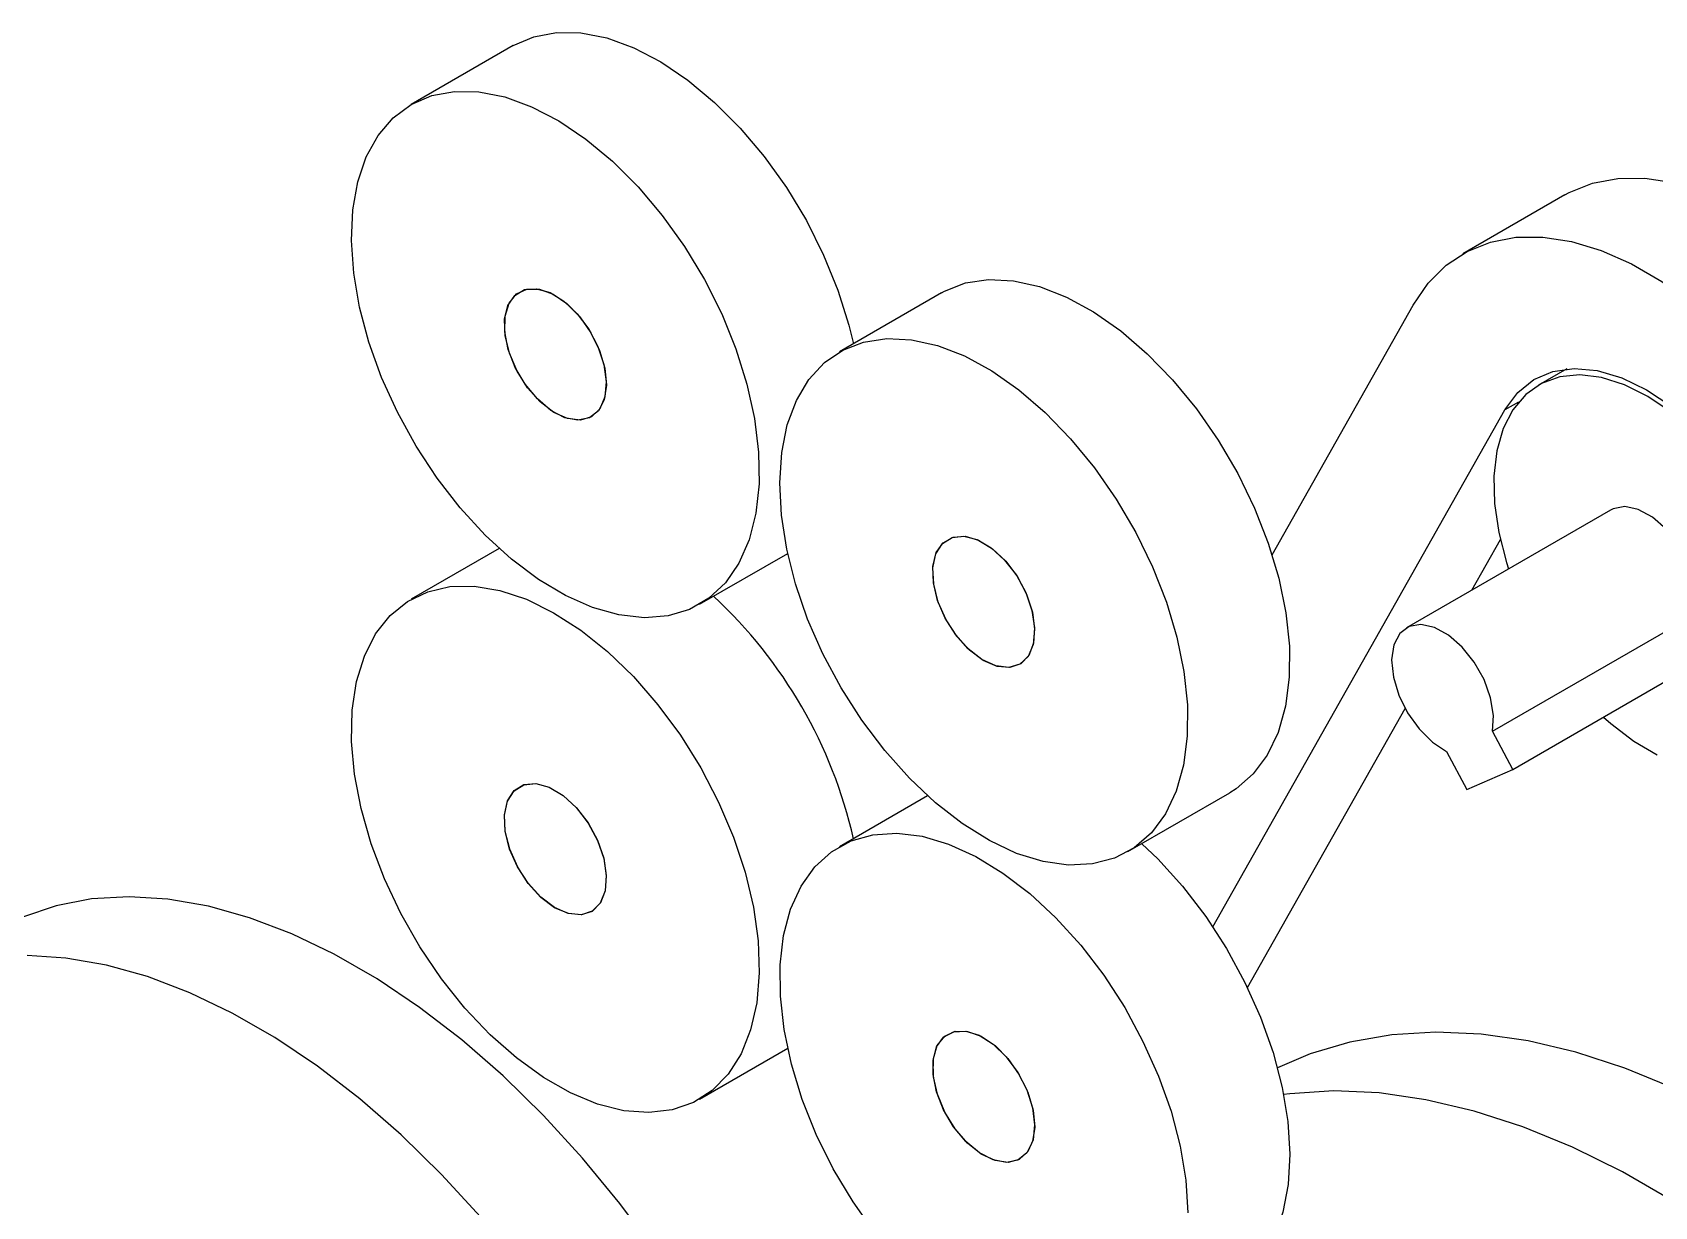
# Model space of a CAD drawing. Header units: millimetres. Extents: x 0 to 841, y 0 to 594.
# Drawn here: x 174.8 to 287.3, y 360.6 to 442 of the extents above; entities that cross this region are included whole.
import ezdxf

# ---------------------------------------------------------------- set-up
doc = ezdxf.new("R2010")
doc.units = ezdxf.units.MM

msp = doc.modelspace()

# ---------------------------------------------------------------- linework, layer by layer
at = {"color": 7, "linetype": 'Continuous', "lineweight": 25}
for p, q in [((208.14, 441.08), (201.07, 437)), ((281.05, 430.73), (273.98, 426.65)), ((237.84, 423.94), (230.77, 419.86)), ((260.77, 405.78), (270.55, 423.1)), ((281.19, 418.68), (279.23, 417.56)), ((277.84, 416.37), (276.9, 415.83)), ((256.66, 380), (276.9, 415.83)), ((284.23, 408.89), (270.09, 400.73)), ((207.18, 406.23), (201.07, 402.71)), ((274.61, 403.34), (276.59, 406.85)), ((221.07, 402.36), (227.18, 405.88)), ((276.05, 393.56), (290.19, 401.73)), ((277.45, 390.91), (291.59, 399.08)), ((259.05, 375.81), (269.98, 395.15)), ((277.45, 390.91), (276.05, 393.56)), ((272.86, 392.17), (274.26, 389.52)), ((274.26, 389.52), (277.45, 390.91)), ((250.77, 385.22), (257.84, 389.3)), ((236.87, 389.09), (230.77, 385.56)), ((221.07, 368.07), (227.18, 371.59))]:
    msp.add_line(p, q, dxfattribs=at)
at = {"color": 7, "linetype": 'Continuous', "lineweight": 25, "flags": 128}
for points in [[(208.14, 441.08), (208.14, 441.09), (209.57, 441.7), (211.14, 441.99), (212.84, 441.96), (214.64, 441.61), (216.5, 440.93), (218.38, 439.95), (220.26, 438.68), (222.11, 437.15), (223.88, 435.37), (225.55, 433.39), (227.09, 431.24), (228.47, 428.95), (229.67, 426.57), (230.66, 424.14), (231.42, 421.71), (231.74, 420.42)], [(213.65, 402.13), (211.78, 402.96), (209.89, 404.09), (208.02, 405.5), (206.21, 407.16), (204.48, 409.04), (202.87, 411.11), (201.41, 413.33), (200.12, 415.67), (199.02, 418.08), (198.14, 420.52), (197.5, 422.95), (197.09, 425.31), (196.93, 427.58), (197.03, 429.7), (197.37, 431.64), (197.96, 433.38), (198.79, 434.86), (199.83, 436.08), (201.07, 437), (202.5, 437.62), (204.07, 437.91), (205.77, 437.88), (207.57, 437.53), (209.42, 436.85), (211.31, 435.87), (213.19, 434.6), (215.04, 433.07), (216.81, 431.29), (218.48, 429.31), (220.02, 427.16), (221.4, 424.87), (222.6, 422.49), (223.59, 420.06), (224.35, 417.62), (224.88, 415.23), (225.16, 412.91), (225.2, 410.71), (224.97, 408.67), (224.51, 406.82), (223.8, 405.21), (222.86, 403.86), (221.72, 402.78), (220.38, 402.01), (218.88, 401.56), (217.24, 401.43), (215.48, 401.62), (213.65, 402.13)], [(281.05, 430.73), (281.36, 430.9), (282.97, 431.54), (284.73, 431.88), (286.61, 431.89), (288.59, 431.59), (290.65, 430.97), (292.75, 430.04), (294.86, 428.82), (296.96, 427.33), (299.01, 425.57), (301, 423.59), (302.88, 421.4), (304.64, 419.03), (306.25, 416.52), (307.69, 413.91), (308.94, 411.22), (309.98, 408.5)], [(270.55, 423.1), (271.59, 424.62), (272.84, 425.86), (274.28, 426.81), (275.9, 427.46), (277.66, 427.8), (279.54, 427.81), (281.52, 427.51), (283.58, 426.89), (285.68, 425.96), (287.79, 424.74), (289.89, 423.24), (291.94, 421.49), (293.92, 419.51), (295.81, 417.32), (297.57, 414.95), (299.18, 412.44), (300.62, 409.83), (301.87, 407.14), (302.91, 404.42)], [(208.25, 423.77), (208.93, 424.17), (209.76, 424.23), (210.7, 423.96), (211.66, 423.37), (212.58, 422.5), (213.39, 421.43), (214.02, 420.23), (214.44, 418.99), (214.6, 417.79), (214.51, 416.74), (214.16, 415.91), (213.58, 415.36), (212.81, 415.12), (211.92, 415.23), (210.96, 415.66), (210.01, 416.4), (209.14, 417.37), (208.41, 418.52), (207.88, 419.76), (207.59, 420.98), (207.55, 422.12), (207.78, 423.07), (208.25, 423.77)], [(211.72, 415.29), (210.76, 415.8), (209.82, 416.59), (208.97, 417.61), (208.28, 418.78), (207.8, 420.02), (207.56, 421.24), (207.58, 422.34), (207.86, 423.24), (208.38, 423.88), (209.09, 424.21), (209.96, 424.2), (210.91, 423.86), (211.86, 423.2), (212.76, 422.29), (213.54, 421.18), (214.13, 419.96), (214.5, 418.72), (214.61, 417.55), (214.46, 416.54), (214.05, 415.77), (213.43, 415.28), (212.63, 415.12), (211.72, 415.29)], [(237.84, 423.94), (238.06, 424.06), (239.51, 424.63), (241.11, 424.87), (242.83, 424.78), (244.64, 424.38), (246.5, 423.65), (248.39, 422.62), (250.27, 421.31)], [(243.2, 417.22), (245.03, 415.65), (246.79, 413.84), (248.44, 411.83), (249.96, 409.65), (251.31, 407.34), (252.47, 404.95), (253.43, 402.52), (254.15, 400.08), (254.64, 397.7), (254.89, 395.39), (254.88, 393.22), (254.61, 391.21), (254.1, 389.4), (253.36, 387.83), (252.39, 386.52), (251.21, 385.49), (249.84, 384.77), (248.32, 384.37), (246.65, 384.29), (244.89, 384.54), (243.05, 385.1), (241.17, 385.98), (239.28, 387.16), (237.42, 388.61), (235.62, 390.3), (233.91, 392.22), (232.32, 394.32), (230.88, 396.57), (229.62, 398.92), (228.56, 401.34), (227.72, 403.77), (227.11, 406.19), (226.74, 408.54), (226.63, 410.79), (226.76, 412.89), (227.15, 414.8), (227.78, 416.49), (228.64, 417.94), (229.72, 419.11), (230.99, 419.98), (232.44, 420.54), (234.04, 420.79), (235.76, 420.7), (237.57, 420.29), (239.43, 419.57), (241.32, 418.54), (243.2, 417.22)], [(250.27, 421.31), (252.1, 419.73), (253.86, 417.92), (255.51, 415.91), (257.03, 413.73), (258.38, 411.42), (259.54, 409.03), (260.5, 406.6), (261.23, 404.17), (261.71, 401.78), (261.96, 399.47), (261.95, 397.3), (261.68, 395.29), (261.18, 393.48), (260.43, 391.91), (259.46, 390.6), (258.28, 389.57), (257.84, 389.3)], [(276.9, 415.83), (277.79, 417.04), (278.9, 417.94), (280.22, 418.5), (281.7, 418.71), (283.3, 418.56), (285, 418.06), (286.73, 417.22), (288.47, 416.06), (290.16, 414.61), (291.77, 412.9), (293.25, 410.98), (294.56, 408.9), (295.68, 406.72), (296.57, 404.47)], [(288.43, 415.67), (286.81, 416.76), (285.19, 417.57), (283.61, 418.07), (282.1, 418.26), (280.7, 418.12), (279.44, 417.67), (278.35, 416.91), (277.45, 415.85), (276.78, 414.54), (276.34, 412.99), (276.14, 411.24), (276.19, 409.34), (276.48, 407.33), (277.02, 405.25), (277.16, 404.81)], [(290.19, 401.73), (290.26, 402.82), (290.06, 404.04), (289.6, 405.3), (288.92, 406.51), (288.08, 407.56), (287.13, 408.39), (286.15, 408.93), (285.22, 409.13), (284.4, 408.98), (284.23, 408.89)], [(237.62, 402.51), (237.3, 403.75), (237.25, 404.89), (237.45, 405.86), (237.9, 406.58), (238.57, 407), (239.39, 407.09), (240.32, 406.85), (241.29, 406.28), (242.21, 405.43), (243.03, 404.38), (243.68, 403.18), (244.11, 401.94), (244.3, 400.74), (244.22, 399.67), (243.89, 398.82), (243.33, 398.24), (242.58, 397.98), (241.69, 398.06), (240.74, 398.47), (239.78, 399.19), (238.9, 400.15), (238.16, 401.28), (237.62, 402.51)], [(241.38, 406.21), (242.29, 405.34), (243.1, 404.27), (243.73, 403.06), (244.14, 401.82), (244.3, 400.63), (244.2, 399.58), (243.85, 398.75), (243.27, 398.2), (242.5, 397.98), (241.6, 398.09), (240.64, 398.53), (239.69, 399.27), (238.83, 400.25), (238.1, 401.4), (237.57, 402.63), (237.29, 403.86), (237.25, 404.99), (237.48, 405.94), (237.96, 406.63), (238.64, 407.02), (239.48, 407.08), (240.41, 406.8), (241.38, 406.21)], [(197.83, 398.77), (198.61, 400.31), (199.62, 401.58), (200.82, 402.56), (202.22, 403.23), (203.76, 403.59), (205.44, 403.62), (207.22, 403.32), (209.07, 402.71), (210.95, 401.78), (212.84, 400.57), (214.69, 399.08), (216.48, 397.35), (218.18, 395.4), (219.74, 393.28), (221.16, 391.02), (222.39, 388.65), (223.42, 386.23), (224.23, 383.79), (224.8, 381.38), (225.13, 379.04), (225.21, 376.82), (225.04, 374.74), (224.61, 372.86), (223.95, 371.2), (223.05, 369.8), (221.95, 368.67), (220.64, 367.84), (219.17, 367.32), (217.55, 367.13), (215.82, 367.26), (214, 367.72), (212.13, 368.49), (210.24, 369.56), (208.37, 370.92), (206.54, 372.53), (204.8, 374.37), (203.17, 376.41), (201.67, 378.61), (200.35, 380.93), (199.22, 383.33), (198.29, 385.77), (197.6, 388.2), (197.15, 390.58), (196.94, 392.86), (196.99, 395.02), (197.29, 397), (197.83, 398.77)], [(276.05, 393.56), (276.12, 394.65), (275.91, 395.87), (275.46, 397.14), (274.78, 398.34), (273.93, 399.4), (272.99, 400.23), (272.01, 400.76), (271.08, 400.96), (270.26, 400.82), (269.62, 400.33), (269.21, 399.54), (269.05, 398.51), (269.17, 397.32), (269.55, 396.06), (270.16, 394.83), (270.96, 393.72), (271.88, 392.81), (272.86, 392.17)], [(283.74, 394.54), (284.24, 394.1), (285.84, 392.88), (287.46, 391.92)], [(207.76, 388.73), (208.22, 389.45), (208.89, 389.86), (209.72, 389.94), (210.65, 389.68), (211.62, 389.11), (212.54, 388.26), (213.35, 387.19), (214, 385.99), (214.42, 384.75), (214.6, 383.55), (214.52, 382.49), (214.18, 381.65), (213.61, 381.08), (212.85, 380.83), (211.96, 380.92), (211.01, 381.34), (210.06, 382.06), (209.18, 383.03), (208.45, 384.17), (207.9, 385.4), (207.6, 386.63), (207.55, 387.77), (207.76, 388.73)], [(211.6, 389.12), (212.52, 388.27), (213.34, 387.21), (213.99, 386.01), (214.42, 384.77), (214.6, 383.57), (214.52, 382.51), (214.19, 381.66), (213.62, 381.09), (212.87, 380.83), (211.98, 380.92), (211.02, 381.33), (210.07, 382.05), (209.19, 383.01), (208.46, 384.15), (207.91, 385.38), (207.6, 386.61), (207.55, 387.75), (207.76, 388.72), (208.21, 389.44), (208.88, 389.85), (209.71, 389.94), (210.64, 389.69), (211.6, 389.12)], [(233.24, 358.77), (231.71, 360.94), (230.34, 363.23), (229.16, 365.62), (228.19, 368.05), (227.44, 370.48), (226.93, 372.88), (226.67, 375.19), (226.65, 377.38), (226.89, 379.4), (227.38, 381.23), (228.11, 382.83), (229.06, 384.16), (230.22, 385.21), (231.57, 385.96), (233.09, 386.39), (234.74, 386.5), (236.5, 386.28), (238.33, 385.74), (240.21, 384.88), (242.1, 383.73), (243.96, 382.31), (245.77, 380.63), (247.49, 378.73)], [(251.74, 385.77), (252.84, 384.71), (254.56, 382.82)], [(254.56, 382.82), (256.16, 380.73), (257.61, 378.5), (258.88, 376.15), (259.96, 373.74), (260.83, 371.3), (261.46, 368.88), (261.85, 366.52), (261.98, 364.26), (261.87, 362.15), (261.5, 360.22), (260.9, 358.51), (260.05, 357.04), (258.99, 355.85), (257.84, 355)], [(218.01, 357.53), (215.55, 360.84), (212.95, 363.98), (210.24, 366.93), (207.45, 369.67), (204.58, 372.17), (201.66, 374.42), (198.71, 376.41), (195.74, 378.11), (192.79, 379.53), (189.87, 380.64), (187.01, 381.44), (184.21, 381.92), (181.51, 382.09), (178.92, 381.94), (176.45, 381.46), (174.13, 380.67)], [(205.88, 359.9), (203.17, 362.85), (200.37, 365.59), (197.51, 368.09), (194.58, 370.34), (191.63, 372.33), (188.67, 374.03), (185.72, 375.44), (182.8, 376.56), (179.94, 377.36), (177.14, 377.84), (174.44, 378.01)], [(247.49, 378.73), (249.09, 376.65), (250.54, 374.41), (251.81, 372.07), (252.89, 369.65), (253.76, 367.22), (254.39, 364.8), (254.77, 362.44), (254.91, 360.18)], [(237.56, 368.4), (237.28, 369.62), (237.26, 370.74), (237.5, 371.68), (237.98, 372.36), (238.67, 372.74), (239.52, 372.78), (240.46, 372.49), (241.42, 371.88), (242.33, 371), (243.13, 369.92), (243.75, 368.71), (244.15, 367.47), (244.3, 366.28), (244.19, 365.24), (243.83, 364.43), (243.23, 363.89), (242.46, 363.68), (241.56, 363.81), (240.6, 364.26), (239.65, 365.01), (238.79, 366), (238.07, 367.16), (237.56, 368.4)], [(242.45, 370.87), (243.23, 369.76), (243.82, 368.54), (244.19, 367.3), (244.31, 366.13), (244.16, 365.12), (243.76, 364.34), (243.14, 363.84), (242.34, 363.68), (241.43, 363.85), (240.47, 364.35), (239.53, 365.13), (238.68, 366.15), (237.99, 367.32), (237.5, 368.56), (237.26, 369.78), (237.28, 370.88), (237.55, 371.79), (238.07, 372.43), (238.78, 372.77), (239.64, 372.76), (240.59, 372.42), (241.55, 371.78), (242.45, 370.87)], [(316.32, 346.69), (315.59, 347.55), (312.44, 351.06), (309.2, 354.35), (305.87, 357.42), (302.48, 360.24), (299.05, 362.8), (295.59, 365.09), (292.12, 367.1), (288.66, 368.81), (285.22, 370.22), (281.83, 371.32), (278.51, 372.11), (275.26, 372.57), (272.11, 372.71), (269.07, 372.53), (266.16, 372.02), (263.39, 371.2), (261.13, 370.23)], [(309.49, 342.33), (308.52, 343.47), (305.37, 346.98), (302.13, 350.27), (298.8, 353.33), (295.41, 356.16), (291.98, 358.72), (288.52, 361.01), (285.05, 363.02), (281.59, 364.73), (278.15, 366.14), (274.76, 367.24), (271.43, 368.02), (268.19, 368.49), (265.04, 368.63), (262, 368.44), (261.56, 368.39)]]:
    msp.add_lwpolyline(points, dxfattribs=at)
at = {"color": 7, "linetype": 'Continuous', "lineweight": 25}
msp.add_arc((199.64, 378.78), 32.93, 12.8727, 47.1311, dxfattribs=at)

doc.saveas('drawing.dxf')
